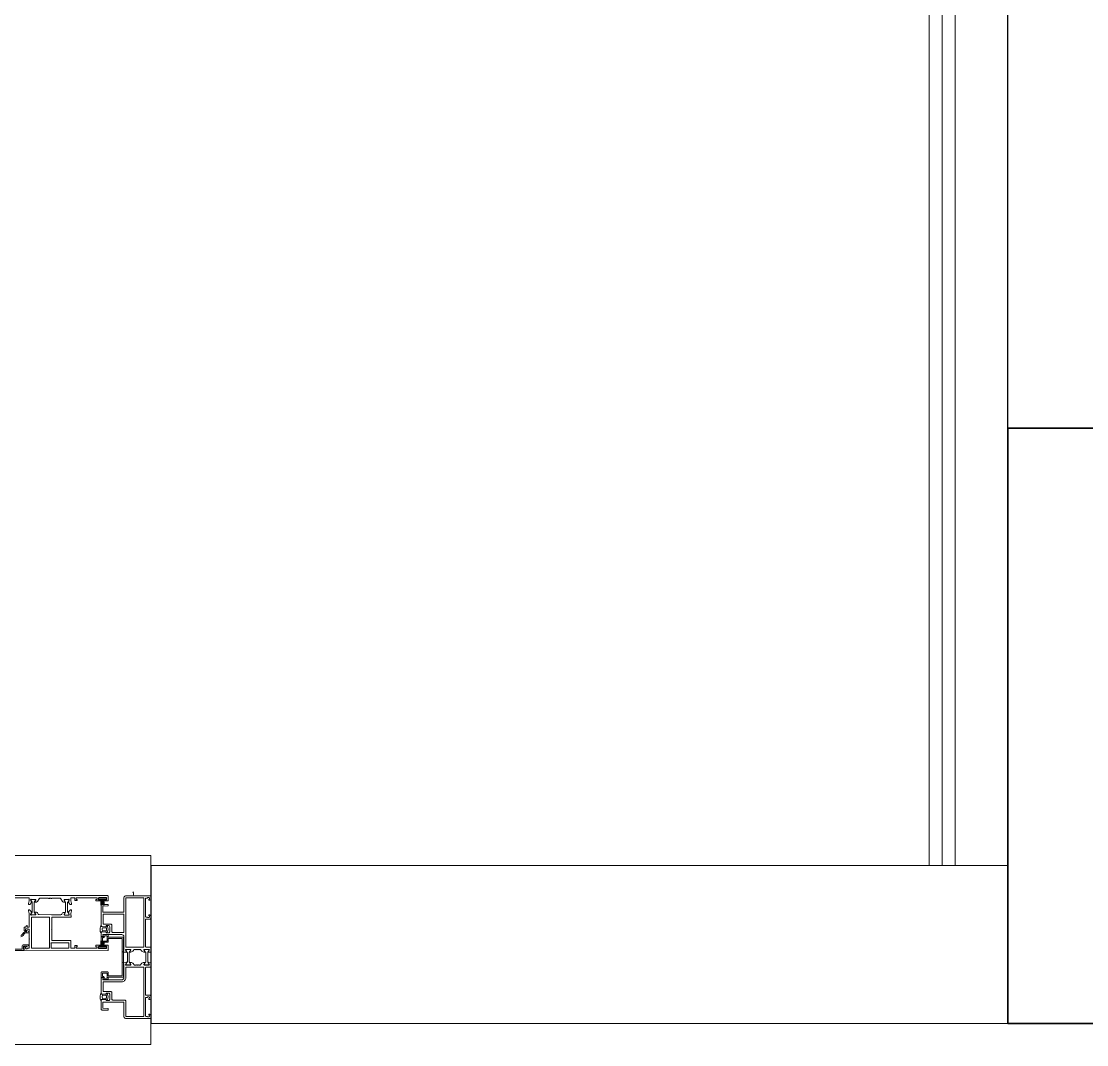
# Model space of a CAD drawing. Header units: centimetres. Extents: x 118932 to 154602, y -32682 to -23521.
# Drawn here: x 128548.3 to 128649.7, y -27080.1 to -26982.8 of the extents above; entities that cross this region are included whole.
import ezdxf

# ---------------------------------------------------------------- set-up
doc = ezdxf.new("R2010")
doc.units = ezdxf.units.CM
doc.header["$LTSCALE"] = 50
doc.header["$MEASUREMENT"] = 0
for name, color, linetype, lineweight, true_color in [('GEN_01_TA_Kolon', 7, 'Continuous', 35, 0xd05d28), ('GEN_02_TF_Pencere', 7, 'Continuous', 9, 0x6093ac), ('GEN_05_ML_Alçıpan_giydirme', 7, 'Continuous', 18, 0x7ebab5), ('GEN_05_ML_Mermer', 7, 'Continuous', 9, 0x9d8692), ('KALACAK DUVARLAR', 7, 'Continuous', 30, 0x005387), ('ÖRÜLECEK DUVARLAR', 7, 'Continuous', 30, 0xfaca30)]:
    doc.layers.add(name, color=color, linetype=linetype, lineweight=lineweight, true_color=true_color)

# ---------------------------------------------------------------- blocks, each defined once
blk = doc.blocks.new('LEVEL -1_D BLOK_KOLON')
at = {"layer": 'GEN_01_TA_Kolon'}
blk.add_lwpolyline([(1865, -1781.56), (1850, -1781.56), (1850, -1724.93), (1865, -1724.93)], close=True, dxfattribs=at)
blk = doc.blocks.new('level -1 d blok duvarlar')
at = {"layer": 'GEN_05_ML_Alçıpan_giydirme'}
for points in [[(-768.5, -1599.93), (-768.5, -1816.04)], [(-767.25, -1599.93), (-767.25, -1816.04)], [(-766, -1599.93), (-766, -1816.04)]]:
    blk.add_lwpolyline(points, dxfattribs=at)
blk = doc.blocks.new('KALACAK DUVARLAR LEVEL -1 D BLOK')
at = {"layer": 'KALACAK DUVARLAR', "elevation": 0}
blk.add_lwpolyline([(-117.94, -441.15), (-117.94, -225.04), (-102.94, -225.04), (-102.94, -441.17)], dxfattribs=at)
blk = doc.blocks.new('P7_')
at = {"layer": 'GEN_02_TF_Pencere', "linetype": 'Continuous'}
for p, q in [((163478.97, -16166.05, 0), (163478.97, -16166.56, 0)), ((163478.99, -16166.05, 0), (163478.99, -16166.56, 0)), ((163479.01, -16166.05, 0), (163479.01, -16166.56, 0)), ((163479.03, -16166.05, 0), (163479.03, -16166.56, 0)), ((163479.05, -16166.05, 0), (163479.05, -16166.56, 0)), ((163479.07, -16166.05, 0), (163479.07, -16166.56, 0)), ((163479.09, -16166.05, 0), (163479.09, -16166.56, 0)), ((163479.11, -16166.05, 0), (163479.11, -16166.56, 0)), ((163479.13, -16166.05, 0), (163479.13, -16166.56, 0)), ((163479.15, -16166.05, 0), (163479.15, -16166.56, 0)), ((163479.17, -16166.05, 0), (163479.17, -16166.56, 0)), ((163479.19, -16166.05, 0), (163479.19, -16166.56, 0)), ((163479.21, -16166.05, 0), (163479.21, -16166.56, 0)), ((163479.23, -16166.05, 0), (163479.23, -16166.56, 0)), ((163479.25, -16166.05, 0), (163479.25, -16166.56, 0)), ((163479.27, -16166.05, 0), (163479.27, -16166.56, 0)), ((163478.97, -16170.46, 0), (163478.97, -16169.95, 0)), ((163478.99, -16170.46, 0), (163478.99, -16169.95, 0)), ((163479.01, -16170.46, 0), (163479.01, -16169.95, 0)), ((163479.03, -16170.46, 0), (163479.03, -16169.95, 0)), ((163479.05, -16170.46, 0), (163479.05, -16169.95, 0)), ((163479.07, -16170.46, 0), (163479.07, -16169.95, 0)), ((163479.09, -16170.46, 0), (163479.09, -16169.95, 0)), ((163479.11, -16170.46, 0), (163479.11, -16169.95, 0)), ((163479.13, -16170.46, 0), (163479.13, -16169.95, 0)), ((163479.15, -16170.46, 0), (163479.15, -16169.95, 0)), ((163479.17, -16170.46, 0), (163479.17, -16169.95, 0)), ((163479.19, -16170.46, 0), (163479.19, -16169.95, 0)), ((163479.21, -16170.46, 0), (163479.21, -16169.95, 0)), ((163479.23, -16170.46, 0), (163479.23, -16169.95, 0)), ((163479.25, -16170.46, 0), (163479.25, -16169.95, 0)), ((163479.27, -16170.46, 0), (163479.27, -16169.95, 0))]:
    blk.add_line(p, q, dxfattribs=at)
at = {"layer": 'GEN_02_TF_Pencere', "elevation": 0}
for points in [[(163470.7, -16165.85), (163472.12, -16165.85, -0.414214), (163472.15, -16165.88), (163472.15, -16166.15), (163472.08, -16166.41, 0.700075), (163472.18, -16166.49), (163472.2, -16166.48), (163472.37, -16166.3, 0.617785), (163472.36, -16166.24, -0.283333), (163472.33, -16166.22), (163472.28, -16166.04), (163472.28, -16166.02, -0.673162), (163472.33, -16166, 0.202354), (163472.36, -16166.01), (163472.74, -16166.01, -0.415901), (163472.77, -16166.04), (163472.77, -16166.06, -0.137872), (163472.77, -16166.07), (163472.68, -16166.23, 0.585714), (163472.69, -16166.26), (163472.83, -16166.26, 0.30109), (163472.92, -16166.21), (163473.08, -16165.95, -0.261413), (163473.16, -16165.9), (163473.99, -16165.9), (163474.01, -16165.94), (163474.03, -16165.9), (163474.09, -16165.9, 1), (163474.15, -16165.9), (163474.23, -16165.9, 1), (163474.29, -16165.9), (163475.08, -16165.9, -0.261413), (163475.16, -16165.95), (163475.32, -16166.21, 0.261381), (163475.41, -16166.26), (163475.55, -16166.26, 0.585524), (163475.56, -16166.23), (163475.47, -16166.07, -0.137707), (163475.47, -16166.06), (163475.47, -16166.04, -0.414214), (163475.5, -16166.01), (163475.88, -16166.01, 0.202488), (163475.91, -16166, -0.673126), (163475.96, -16166.02), (163475.96, -16166.04), (163475.91, -16166.22, -0.283536), (163475.88, -16166.24, 0.617796), (163475.87, -16166.3), (163476.04, -16166.48), (163476.06, -16166.49, 0.700399), (163476.16, -16166.41), (163476.1, -16166.15), (163476.1, -16165.88, -0.414214), (163476.13, -16165.85), (163476.45, -16165.85, -0.414214), (163476.48, -16165.88), (163476.48, -16166.09, 0.414214), (163476.51, -16166.12), (163476.67, -16166.12, 0.414214), (163476.7, -16166.09), (163476.7, -16166.03, 0.414214), (163476.67, -16166), (163476.6, -16166), (163476.6, -16165.85), (163478.6, -16165.85), (163478.6, -16166), (163478.5, -16166, 0.414214), (163478.47, -16166.03), (163478.47, -16166.1, 0.414214), (163478.52, -16166.15), (163478.83, -16166.15, 0.414214), (163478.9, -16166.08, 0.414214), (163478.87, -16166.05), (163478.79, -16166.05, -0.414214), (163478.74, -16166), (163478.74, -16165.88, -0.414214), (163478.79, -16165.83), (163479.46, -16165.83, -0.414214), (163479.51, -16165.88), (163479.51, -16166, -0.414214), (163479.46, -16166.05), (163479.38, -16166.05, 0.414214), (163479.35, -16166.08, 0.414214), (163479.42, -16166.15), (163479.62, -16166.15, 0.414214), (163479.65, -16166.12), (163479.65, -16165.68, 0.414214), (163479.62, -16165.65), (163479.62, -16165.65), (163469.68, -16165.65, 0.414214)], [(163469.7, -16170.86), (163471.62, -16170.86, 0.41421), (163471.65, -16170.83), (163471.65, -16170.77, 0.41421), (163471.62, -16170.74), (163471.6, -16170.74), (163471.6, -16170.44), (163471.87, -16170.44), (163471.89, -16170.47, 0.414213), (163471.93, -16170.49), (163472.1, -16170.39, 0.767327), (163472.08, -16170.32), (163471.58, -16170.32, 0.414213), (163471.48, -16170.42), (163471.48, -16170.69, -0.414213), (163471.43, -16170.74), (163469.84, -16170.74, -0.414213)], [(163471.36, -16169.56, 0.197358), (163471.57, -16169.43), (163471.67, -16169.28, -0.244575), (163471.82, -16169.2), (163472.1, -16169.2, 0.767327), (163472.13, -16169.1), (163471.93, -16168.98, 0.577351), (163471.89, -16169.01), (163471.89, -16169.08), (163471.82, -16169.08, 0.244575), (163471.58, -16169.21), (163471.47, -16169.36, -0.197358), (163471.34, -16169.44, 0.168624)]]:
    blk.add_lwpolyline(points, format="xyb", dxfattribs=at)
for points in [[(163472.61, -16167.17), (163472.61, -16166.32, -0.131653), (163472.63, -16166.26), (163472.73, -16166.08), (163472.73, -16166.04, 0.414213), (163472.69, -16166), (163472.35, -16166, 0.414214), (163472.31, -16166.04), (163472.31, -16166.08), (163472.42, -16166.26, -0.131652), (163472.43, -16166.32), (163472.43, -16167.17, -0.131652), (163472.42, -16167.23), (163472.31, -16167.41), (163472.31, -16167.44, 0.414214), (163472.35, -16167.48), (163472.69, -16167.48, 0.414213), (163472.73, -16167.44), (163472.73, -16167.41), (163472.63, -16167.23, -0.131652), (163472.61, -16167.17)], [(163475.61, -16167.17), (163475.61, -16166.32, 0.131653), (163475.59, -16166.26), (163475.49, -16166.08), (163475.49, -16166.05, -0.414213), (163475.53, -16166.01), (163475.87, -16166.01, -0.414214), (163475.91, -16166.05), (163475.91, -16166.08), (163475.81, -16166.26, 0.131652), (163475.79, -16166.32), (163475.79, -16167.17, 0.131652), (163475.81, -16167.23), (163475.91, -16167.41), (163475.91, -16167.45, -0.414214), (163475.87, -16167.49), (163475.53, -16167.49, -0.414213), (163475.49, -16167.45), (163475.49, -16167.41), (163475.59, -16167.23, 0.131652), (163475.61, -16167.17)], [(163483.22, -16167.88), (163483.22, -16170.51, 0.414214), (163483.25, -16170.54), (163483.69, -16170.54, -0.414214), (163483.72, -16170.57), (163483.72, -16170.85), (163483.72, -16171.01), (163483.48, -16171.03, -0.957329), (163483.47, -16170.99, 0.267761), (163483.49, -16170.98), (163483.55, -16170.82, 0.843081), (163483.54, -16170.76), (163483.08, -16170.76, 0.577366), (163483.06, -16170.81), (163483.15, -16170.96, 0.182697), (163483.16, -16170.97, -0.849744), (163483.15, -16171.01), (163483.06, -16171.01, -0.267944), (163482.8, -16170.86), (163482.77, -16170.81, 0.267966), (163482.69, -16170.76), (163482.6, -16170.76, -1), (163482.54, -16170.76), (163482.46, -16170.76, -1), (163482.4, -16170.76), (163482.34, -16170.76), (163482.32, -16170.8), (163482.3, -16170.76), (163482.17, -16170.76, 0.267964), (163482.09, -16170.81), (163482.06, -16170.86, -0.267944), (163481.8, -16171.01), (163481.71, -16171.01, -0.849637), (163481.7, -16170.97, 0.182928), (163481.71, -16170.96), (163481.8, -16170.81, 0.577366), (163481.78, -16170.76), (163481.33, -16170.76, 0.843087), (163481.32, -16170.82), (163481.37, -16170.98, 0.268123), (163481.39, -16170.99, -0.957545), (163481.38, -16171.03), (163481.08, -16171.01, -0.493156), (163481.07, -16170.98), (163481.1, -16170.9, -0.312805), (163481.12, -16170.88, 0.41134), (163481.15, -16170.85), (163481.15, -16169.55, 0.414214), (163480.95, -16169.35), (163479.17, -16169.35, 0.414214), (163479.14, -16169.38), (163479.19, -16169.52, -0.414214), (163479.16, -16169.55), (163479.02, -16169.55, -0.414214), (163478.99, -16169.52), (163478.99, -16169.17, -0.399096), (163479.04, -16169.12), (163479.42, -16169.1, -0.429495), (163479.45, -16169.13), (163479.45, -16169.15, 0.414214), (163479.5, -16169.2), (163479.7, -16169.2, 0.414214), (163479.8, -16169.1), (163479.8, -16168.6, 0.414214), (163479.7, -16168.5), (163479.5, -16168.5, 0.414214), (163479.45, -16168.55), (163479.45, -16168.57, -0.429487), (163479.42, -16168.6), (163479.04, -16168.58, -0.399104), (163478.99, -16168.53), (163478.99, -16166.58, -0.414214), (163479.09, -16166.48), (163479.62, -16166.48, -0.414214), (163479.65, -16166.51), (163479.65, -16166.6, -0.400696), (163479.62, -16166.63), (163479.18, -16166.65, 0.400696), (163479.15, -16166.68), (163479.15, -16167.19, 0.414214), (163479.18, -16167.22), (163481.12, -16167.22, 0.414214), (163481.15, -16167.19), (163481.15, -16165.83, -0.414214), (163481.3, -16165.68), (163483.69, -16165.68, -0.414214), (163483.72, -16165.71), (163483.72, -16165.93, -0.414214), (163483.57, -16166.08), (163483.54, -16166.08, -0.414214), (163483.52, -16166.06), (163483.52, -16166.01, -0.36604), (163483.54, -16165.98, 0.365984), (163483.57, -16165.95), (163483.57, -16165.86, 0.414214), (163483.54, -16165.83), (163483.43, -16165.83, 0.367429), (163483.4, -16165.86, -0.364526), (163483.37, -16165.88), (163483.25, -16165.88, 0.414214), (163483.22, -16165.91), (163483.22, -16166.75), (163483.19, -16166.78), (163483.22, -16166.81), (163483.22, -16167.65, 0.414214), (163483.25, -16167.68), (163483.37, -16167.68, -0.364526), (163483.4, -16167.71, 0.367429), (163483.43, -16167.73), (163483.54, -16167.73, 0.414214), (163483.57, -16167.7), (163483.57, -16167.61, 0.365984), (163483.54, -16167.58, -0.36604), (163483.52, -16167.55), (163483.52, -16167.5, -0.414214), (163483.54, -16167.48), (163483.57, -16167.48, -0.414214), (163483.72, -16167.63), (163483.72, -16167.8, -0.414214), (163483.64, -16167.88), (163483.22, -16167.88)], [(163471.67, -16170.85), (163479.61, -16170.86, 0.198912), (163479.64, -16170.85, 0.198912), (163479.64, -16170.83), (163479.65, -16170.39, 0.414214), (163479.62, -16170.36), (163479.42, -16170.36, 0.414214), (163479.35, -16170.43, 0.414214), (163479.38, -16170.46), (163479.46, -16170.46, -0.414214), (163479.51, -16170.51), (163479.51, -16170.63, -0.414214), (163479.46, -16170.68), (163478.79, -16170.68, -0.414214), (163478.74, -16170.63), (163478.74, -16170.51, -0.414214), (163478.79, -16170.46), (163478.87, -16170.46, 0.414214), (163478.9, -16170.43, 0.414214), (163478.83, -16170.36), (163478.52, -16170.36, 0.414214), (163478.47, -16170.41), (163478.47, -16170.48, 0.414214), (163478.5, -16170.51), (163478.6, -16170.51), (163478.6, -16170.66), (163476.6, -16170.66), (163476.6, -16170.51), (163476.67, -16170.51, 0.414214), (163476.7, -16170.48), (163476.7, -16170.42, 0.414214), (163476.67, -16170.39), (163476.51, -16170.39, 0.414214), (163476.48, -16170.42), (163476.48, -16170.63, -0.414214), (163476.45, -16170.66), (163476.1, -16170.66), (163476.1, -16169.96, 0.414213), (163476.07, -16169.93), (163474.3, -16169.93), (163474.3, -16168.85), (163474.27, -16168.82), (163474.3, -16168.79), (163474.3, -16167.71), (163476.05, -16167.71, 0.414277), (163476.15, -16167.61), (163476.15, -16167.57, 0.339312), (163476.13, -16167.55), (163476.11, -16167.55, -0.339802), (163476.1, -16167.53), (163476.1, -16167.34), (163476.17, -16167.08, 0.700085), (163476.06, -16167), (163476.04, -16167.02), (163475.87, -16167.19, 0.617948), (163475.89, -16167.25, -0.283637), (163475.91, -16167.27), (163475.96, -16167.46), (163475.96, -16167.47, -0.673161), (163475.91, -16167.5, 0.202488), (163475.89, -16167.49), (163475.5, -16167.49, -0.414214), (163475.47, -16167.46), (163475.47, -16167.43, -0.137872), (163475.47, -16167.42), (163475.57, -16167.27, 0.585524), (163475.55, -16167.24), (163475.41, -16167.24, 0.261413), (163475.32, -16167.28), (163475.25, -16167.41, -0.261413), (163475.16, -16167.46), (163474.25, -16167.46), (163473.08, -16167.45, -0.261413), (163473, -16167.41), (163472.92, -16167.28, 0.261413), (163472.84, -16167.23), (163472.69, -16167.23, 0.585524), (163472.68, -16167.27), (163472.77, -16167.42, -0.137872), (163472.77, -16167.43), (163472.77, -16167.45, -0.414214), (163472.74, -16167.48), (163472.36, -16167.48, 0.202488), (163472.34, -16167.49, -0.673161), (163472.28, -16167.47), (163472.28, -16167.45), (163472.34, -16167.27, -0.283637), (163472.36, -16167.25, 0.617948), (163472.37, -16167.19), (163472.2, -16167.02), (163472.19, -16167, 0.700085), (163472.08, -16167.08), (163472.15, -16167.34), (163472.15, -16168.62, -0.414214), (163472.12, -16168.65), (163471.98, -16168.65, -0.414214), (163471.95, -16168.62), (163471.95, -16168.53, 0.463003), (163471.91, -16168.5, 0.372825), (163471.83, -16168.6), (163471.83, -16168.62, -0.414214), (163471.8, -16168.65), (163471.73, -16168.65, 0.414214), (163471.65, -16168.73), (163471.65, -16168.9, 0.414214), (163471.8, -16169.05), (163471.82, -16169.05, 0.414214), (163471.85, -16169.02), (163471.85, -16168.98, 0.380812), (163471.82, -16168.95, -0.365977), (163471.8, -16168.92), (163471.8, -16168.83, -0.414214), (163471.83, -16168.8), (163471.94, -16168.8, -0.365977), (163471.97, -16168.83, 0.369187), (163472, -16168.85), (163472.12, -16168.85, -0.414214), (163472.15, -16168.88), (163472.15, -16169.72), (163472.18, -16169.75), (163472.15, -16169.78), (163472.15, -16170.62, -0.414214), (163472.12, -16170.65), (163471.99, -16170.65, 0.365995), (163471.96, -16170.68, -0.365977), (163471.94, -16170.7), (163471.83, -16170.7, -0.414214), (163471.8, -16170.67), (163471.8, -16170.58, -0.374045), (163471.82, -16170.55, 0.366034), (163471.85, -16170.53), (163471.85, -16170.48, 0.414214), (163471.82, -16170.45), (163471.8, -16170.45, 0.414214), (163471.65, -16170.6), (163471.64, -16170.82, 0.414214), (163471.67, -16170.85)], [(163481.15, -16169.12), (163481.15, -16167.43, 0.414189), (163481.12, -16167.4), (163479.2, -16167.4, 0.414238), (163479.17, -16167.43), (163479.17, -16168.32, 0.414214), (163479.2, -16168.35), (163479.9, -16168.35, -0.414214), (163480, -16168.45), (163480, -16169.05, 0.414214), (163480.1, -16169.15), (163481.12, -16169.15, 0.414214), (163481.15, -16169.12)], [(163478.99, -16168.41, 0.064394), (163478.91, -16168.62, 0.064394), (163478.88, -16168.84, 0.129325), (163478.99, -16169.27), (163478.99, -16169.12, -0.399528), (163479.02, -16169.09), (163479.44, -16169.07, -0.414214), (163479.47, -16169.1), (163479.47, -16169.13, 0.414214), (163479.5, -16169.16), (163479.5, -16169.16, 0.295923), (163479.59, -16169.1, 0.104809), (163479.65, -16168.84, 0.104809), (163479.59, -16168.58, 0.295923), (163479.5, -16168.52), (163479.5, -16168.52, 0.414214), (163479.47, -16168.55), (163479.47, -16168.58, -0.414214), (163479.44, -16168.61), (163479.02, -16168.59, -0.399528), (163478.99, -16168.56), (163478.99, -16168.41)], [(163479.65, -16169.39, 0.198912), (163479.64, -16169.37, 0.198912), (163479.62, -16169.36), (163479.21, -16169.36, 0.518649), (163479.18, -16169.4), (163479.22, -16169.52, -0.518649), (163479.19, -16169.56), (163479.03, -16169.56, 0.414214), (163479, -16169.59), (163479, -16170.05, 0.414214), (163479.03, -16170.08), (163479.62, -16170.08, 0.414214), (163479.65, -16170.05), (163479.65, -16169.71), (163481, -16169.71), (163481, -16171.49), (163481, -16173.28), (163479.65, -16173.28), (163479.65, -16172.94, 0.414214), (163479.62, -16172.91), (163479.03, -16172.91, 0.414214), (163479, -16172.94), (163479, -16173.4, 0.414214), (163479.03, -16173.43), (163479.19, -16173.43, -0.518649), (163479.22, -16173.47), (163479.18, -16173.59, 0.518649), (163479.21, -16173.63), (163479.62, -16173.63, 0.414214), (163479.65, -16173.6), (163479.65, -16173.43, -0.414214), (163479.68, -16173.4), (163481.09, -16173.4, 0.414214), (163481.12, -16173.37), (163481.12, -16171.49), (163481.12, -16169.62, 0.414214), (163481.09, -16169.59), (163479.68, -16169.59, -0.414214), (163479.65, -16169.56), (163479.65, -16169.39)], [(163479.14, -16168.7), (163479.46, -16168.71, -0.337036), (163479.49, -16168.74, -0.054259), (163479.5, -16168.84, -0.054259), (163479.49, -16168.95, -0.337036), (163479.46, -16168.97), (163479.14, -16168.99, -0.32284), (163479.11, -16168.97, -0.093955), (163479.08, -16168.84, -0.093955), (163479.11, -16168.72, -0.32284), (163479.14, -16168.7)], [(163479.54, -16169.49, -0.190395), (163479.55, -16169.51), (163479.55, -16169.95, -0.414214), (163479.52, -16169.98), (163479.13, -16169.98, -0.414214), (163479.1, -16169.95), (163479.1, -16169.69, -0.414214), (163479.13, -16169.66), (163479.17, -16169.66, 0.505029), (163479.31, -16169.47), (163479.52, -16169.48, -0.190395), (163479.54, -16169.49)], [(163474.22, -16170.13, -0.198912), (163474.25, -16170.13), (163475.87, -16170.13, -0.414214), (163475.9, -16170.16), (163475.9, -16170.63, -0.414214), (163475.87, -16170.66), (163474.25, -16170.66, -0.414214), (163474.22, -16170.63), (163474.22, -16170.16, -0.198912), (163474.22, -16170.13)], [(163481.66, -16171.93), (163481.66, -16171.08, -0.131652), (163481.67, -16171.02), (163481.78, -16170.84), (163481.78, -16170.8, 0.414214), (163481.74, -16170.76), (163481.4, -16170.76, 0.414214), (163481.36, -16170.8), (163481.36, -16170.84), (163481.46, -16171.02, -0.131652), (163481.48, -16171.08), (163481.48, -16171.93, -0.131652), (163481.46, -16171.99), (163481.36, -16172.17), (163481.36, -16172.2, 0.414214), (163481.4, -16172.24), (163481.74, -16172.24, 0.414214), (163481.78, -16172.2), (163481.78, -16172.17), (163481.67, -16171.99, -0.131652), (163481.66, -16171.93)], [(163483.42, -16171.93), (163483.42, -16171.08, -0.131652), (163483.43, -16171.02), (163483.54, -16170.84), (163483.54, -16170.8, 0.414214), (163483.5, -16170.76), (163483.16, -16170.76, 0.414214), (163483.12, -16170.8), (163483.12, -16170.84), (163483.22, -16171.02, -0.131652), (163483.24, -16171.08), (163483.24, -16171.93, -0.131652), (163483.22, -16171.99), (163483.12, -16172.17), (163483.12, -16172.2, 0.414214), (163483.16, -16172.24), (163483.5, -16172.24, 0.414214), (163483.54, -16172.2), (163483.54, -16172.17), (163483.43, -16171.99, -0.131652), (163483.42, -16171.93)], [(163483.69, -16177.33), (163481.3, -16177.33, -0.414214), (163481.15, -16177.18), (163481.15, -16175.81, 0.414214), (163481.12, -16175.78), (163479.18, -16175.78, 0.414214), (163479.15, -16175.81), (163479.15, -16176.32, 0.400696), (163479.18, -16176.35), (163479.62, -16176.38, -0.400696), (163479.65, -16176.41), (163479.65, -16176.5, -0.414214), (163479.62, -16176.53), (163479.09, -16176.53, -0.414214), (163478.99, -16176.43), (163478.99, -16175.6, -0.399104), (163479.04, -16175.55), (163479.42, -16175.53, -0.429487), (163479.45, -16175.56), (163479.45, -16175.58, 0.414214), (163479.5, -16175.63), (163479.7, -16175.63, 0.414214), (163479.8, -16175.53), (163479.8, -16175.03, 0.414214), (163479.7, -16174.93), (163479.5, -16174.93, 0.414214), (163479.45, -16174.98), (163479.45, -16175, -0.429495), (163479.42, -16175.03), (163479.04, -16175.02, -0.399096), (163478.99, -16174.97), (163478.99, -16173.49, -0.414214), (163479.02, -16173.46), (163479.16, -16173.46, -0.518649), (163479.19, -16173.5), (163479.15, -16173.62, 0.518649), (163479.18, -16173.66), (163480.95, -16173.66, 0.414214), (163481.15, -16173.46), (163481.15, -16172.16, 0.41134), (163481.12, -16172.13, -0.312805), (163481.1, -16172.11), (163481.07, -16172.03, -0.493156), (163481.08, -16172), (163481.38, -16171.98, -0.957545), (163481.39, -16172.02, 0.268123), (163481.37, -16172.03), (163481.32, -16172.19, 0.843087), (163481.33, -16172.25), (163481.78, -16172.25, 0.577366), (163481.8, -16172.2), (163481.71, -16172.04, 0.182928), (163481.7, -16172.03, -0.849637), (163481.71, -16172), (163481.8, -16172, -0.267944), (163482.06, -16172.15), (163482.09, -16172.2, 0.267964), (163482.17, -16172.25), (163482.3, -16172.25), (163482.32, -16172.21), (163482.34, -16172.25), (163482.4, -16172.25, -1), (163482.46, -16172.25), (163482.54, -16172.25, -1), (163482.6, -16172.25), (163482.69, -16172.25, 0.267966), (163482.77, -16172.2), (163482.8, -16172.15, -0.267944), (163483.06, -16172), (163483.15, -16172, -0.849744), (163483.16, -16172.03, 0.182697), (163483.15, -16172.04), (163483.06, -16172.2, 0.577366), (163483.08, -16172.25), (163483.54, -16172.25, 0.843081), (163483.55, -16172.19), (163483.49, -16172.03, 0.267761), (163483.47, -16172.02, -0.957329), (163483.48, -16171.98), (163483.72, -16172), (163483.72, -16172.16), (163483.72, -16172.43, -0.414214), (163483.69, -16172.46), (163483.25, -16172.46, 0.414214), (163483.22, -16172.49), (163483.22, -16175.13), (163483.64, -16175.13, -0.414214), (163483.72, -16175.21), (163483.72, -16175.38, -0.414214), (163483.57, -16175.53), (163483.54, -16175.53, -0.414214), (163483.52, -16175.51), (163483.52, -16175.45, -0.36604), (163483.54, -16175.42, 0.365984), (163483.57, -16175.4), (163483.57, -16175.31, 0.414214), (163483.54, -16175.28), (163483.43, -16175.28, 0.367429), (163483.4, -16175.3, -0.364526), (163483.37, -16175.33), (163483.25, -16175.33, 0.414214), (163483.22, -16175.36), (163483.22, -16176.2), (163483.19, -16176.23), (163483.22, -16176.26), (163483.22, -16177.1, 0.414214), (163483.25, -16177.13), (163483.37, -16177.13, -0.364526), (163483.4, -16177.15, 0.367429), (163483.43, -16177.18), (163483.54, -16177.18, 0.414214), (163483.57, -16177.15), (163483.57, -16177.06, 0.365984), (163483.54, -16177.03, -0.36604), (163483.52, -16177), (163483.52, -16176.95, -0.414214), (163483.54, -16176.93), (163483.57, -16176.93, -0.414214), (163483.72, -16177.08), (163483.72, -16177.3, -0.414214), (163483.69, -16177.33)], [(163481.33, -16177.15), (163483.04, -16177.15), (163483.04, -16172.46), (163481.33, -16172.46), (163481.33, -16173.46, -0.414214), (163480.95, -16173.84), (163479.2, -16173.84, 0.414214), (163479.17, -16173.87), (163479.17, -16174.75, 0.414214), (163479.2, -16174.78), (163479.9, -16174.78, -0.414214), (163480, -16174.88), (163480, -16175.48, 0.414214), (163480.1, -16175.58), (163481.23, -16175.58, -0.414214), (163481.33, -16175.68), (163481.33, -16177.15)], [(163479.55, -16173.04), (163479.55, -16173.48, -0.395113), (163479.52, -16173.51), (163479.31, -16173.52, 0.505029), (163479.17, -16173.33), (163479.13, -16173.33, -0.414214), (163479.1, -16173.3), (163479.1, -16173.04, -0.414214), (163479.13, -16173.01), (163479.52, -16173.01, -0.414214), (163479.55, -16173.04)], [(163478.99, -16174.85, 0.064394), (163478.91, -16175.06, 0.064394), (163478.88, -16175.28, 0.129325), (163478.99, -16175.71), (163478.99, -16175.56, -0.399528), (163479.02, -16175.53), (163479.44, -16175.51, -0.414214), (163479.47, -16175.54), (163479.47, -16175.57, 0.414214), (163479.5, -16175.6), (163479.5, -16175.6, 0.295923), (163479.59, -16175.54, 0.104809), (163479.65, -16175.28, 0.104809), (163479.59, -16175.02, 0.295923), (163479.5, -16174.96), (163479.5, -16174.96, 0.414214), (163479.47, -16174.99), (163479.47, -16175.02, -0.414214), (163479.44, -16175.05), (163479.02, -16175.03, -0.399528), (163478.99, -16175), (163478.99, -16174.85)], [(163479.14, -16175.13), (163479.46, -16175.15, -0.337036), (163479.49, -16175.17, -0.054259), (163479.5, -16175.28, -0.054259), (163479.49, -16175.38, -0.337036), (163479.46, -16175.41), (163479.14, -16175.42, -0.32284), (163479.11, -16175.4, -0.093955), (163479.08, -16175.28, -0.093955), (163479.11, -16175.15, -0.32284), (163479.14, -16175.13)]]:
    blk.add_lwpolyline(points, format="xyb", close=True, dxfattribs=at)
at = {"layer": 'GEN_02_TF_Pencere', "linetype": 'Continuous', "elevation": 0}
for points in [[(163478.78, -16166.05), (163479.46, -16166.05), (163479.46, -16165.96), (163478.78, -16165.96), (163478.78, -16166.05)], [(163479.46, -16170.46), (163478.78, -16170.46), (163478.78, -16170.55), (163479.46, -16170.55), (163479.46, -16170.46)]]:
    blk.add_lwpolyline(points, close=True, dxfattribs=at)
at = {"layer": 'GEN_02_TF_Pencere', "elevation": 0}
for points in [[(163483.04, -16170.54), (163483.04, -16165.86), (163481.33, -16165.86), (163481.33, -16170.54), (163483.04, -16170.54)], [(163474.06, -16170.66), (163472.35, -16170.65), (163472.35, -16167.7), (163474.06, -16167.71), (163474.06, -16170.66)]]:
    blk.add_lwpolyline(points, close=True, dxfattribs=at)
at = {"layer": 'GEN_02_TF_Pencere'}
blk.add_arc((163481.74, -16165.48, 0), 0.332, 322.1442, 37.8558, dxfattribs=at)
at = {"layer": 'GEN_05_ML_Mermer', "elevation": 0}
blk.add_lwpolyline([(163483.72, -16179.82), (163288.72, -16179.82), (163288.72, -16161.83), (163483.72, -16161.83)], close=True, dxfattribs=at)
blk = doc.blocks.new('DOGRAMA LEVEL -1 D BLOK')
at = {"layer": 'GEN_05_ML_Alçıpan_giydirme', "color": 1}
blk.add_blockref('P7_', (-162735.63, 16174.71, 0), dxfattribs=at)
blk = doc.blocks.new('ÖRÜLECEK DUVAR LEVEL -1 D BLOK')
at = {"layer": 'ÖRÜLECEK DUVARLAR', "elevation": 0}
blk.add_lwpolyline([(49.23, -407.78), (130.75, -407.76), (130.75, -392.76), (49.23, -392.78)], close=True, dxfattribs=at)

msp = doc.modelspace()

# ---------------------------------------------------------------- block references
for name, p in [('KALACAK DUVARLAR LEVEL -1 D BLOK', (128760.11, -26621.94)), ('LEVEL -1_D BLOK_KOLON', (126792.17, -25296.56, 0)), ('DOGRAMA LEVEL -1 D BLOK', (127812.57, -27075.02, 0)), ('ÖRÜLECEK DUVAR LEVEL -1 D BLOK', (128511.42, -26670.34))]:
    msp.add_blockref(name, p)
at = {"color": 254, "true_color": 0xddb3d4}
msp.add_blockref('level -1 d blok duvarlar', (129403.17, -25247.06, 0), dxfattribs=at)

doc.saveas('drawing.dxf')
